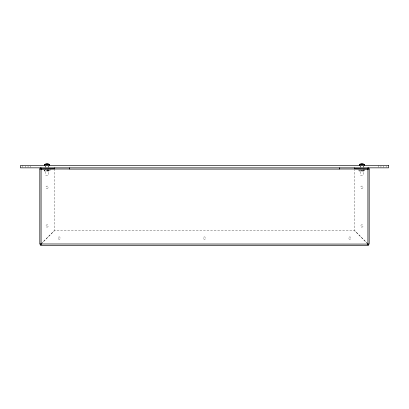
<?xml version="1.0" encoding="UTF-8"?>
<svg xmlns="http://www.w3.org/2000/svg" width="409" height="409" viewBox="0 0 409 409"><rect width="100%" height="100%" fill="white"/><g stroke="black" fill="none" stroke-linecap="round" stroke-linejoin="round"><path stroke-width="0.31" stroke-dasharray="2.04 1.53" d="M47.086 169.433L47.086 170.676L45.752 170.942L44.07 170.676L45.404 170.942L50.108 170.676L48.426 170.942L47.091 170.676L47.091 169.433L47.091 171.023M361.914 170.676L363.248 170.942L364.93 170.676L363.596 170.942L358.892 170.676L360.574 170.942L361.909 170.676L361.909 169.433L361.909 171.023M41.084 243.79L54.356 230.518L54.356 169.009M41.084 244.081L54.356 230.809L354.644 230.809L367.916 244.081M367.916 243.79L354.644 230.518L354.644 169.643M386.127 166.1L386.127 167.261M383.438 166.1L383.438 167.261M380.958 166.1L380.958 167.261M378.264 165.517L378.264 167.261M364.935 168.815L364.797 171.023L359.025 171.023L358.887 168.815M363.422 166.1L363.422 167.261M363.248 166.126L363.248 167.337M363.248 168.815L363.248 175.205L360.574 175.205L360.574 169.755M360.574 166.126L360.574 167.337M360.401 166.1L360.401 167.261M50.113 168.815L49.975 171.023L44.203 171.023L44.065 168.815M48.599 166.1L48.599 167.261M48.426 166.126L48.426 167.337M48.426 168.815L48.426 175.205L45.752 175.205L45.752 168.815M45.752 166.126L45.752 167.337M45.578 166.1L45.578 167.261M30.736 166.1L30.736 167.261M28.042 166.1L28.042 167.261M25.562 166.1L25.562 167.261M22.873 165.517L22.873 167.261M58.277 238.779A1.161 1.161 0 0 0 60.271 238.519A1.161 1.161 0 0 0 59.044 236.923A1.161 1.161 0 0 0 58.277 238.779M203.58 238.779A1.161 1.161 0 0 0 205.574 238.519A1.161 1.161 0 0 0 204.347 236.923A1.161 1.161 0 0 0 203.58 238.779M348.882 238.779A1.161 1.161 0 0 0 350.876 238.519A1.161 1.161 0 0 0 349.649 236.923A1.161 1.161 0 0 0 348.882 238.779M46.508 226.969A1.161 1.161 0 0 0 48.252 225.967A1.161 1.161 0 0 0 46.508 224.96A1.161 1.161 0 0 0 46.508 226.969M46.508 188.227A1.161 1.161 0 0 0 48.252 187.22A1.161 1.161 0 0 0 46.508 186.213A1.161 1.161 0 0 0 46.508 188.227M361.331 226.969A1.161 1.161 0 0 0 363.074 225.967A1.161 1.161 0 0 0 361.331 224.96A1.161 1.161 0 0 0 361.331 226.969M361.331 188.227A1.161 1.161 0 0 0 363.074 187.22A1.161 1.161 0 0 0 361.331 186.213A1.161 1.161 0 0 0 361.331 188.227"/><path stroke-width="0.61" d="M44.474 165.517L44.571 164.587A3.814 3.814 0 0 1 46.805 163.651L46.805 163.835A3.63 3.63 0 0 1 47.372 163.835L47.372 163.661A3.814 3.814 0 0 1 49.607 164.587L49.704 165.517M359.296 165.517L359.393 164.587A3.814 3.814 0 0 1 361.628 163.651L361.628 163.835A3.63 3.63 0 0 1 362.195 163.835L362.195 163.661A3.814 3.814 0 0 1 364.429 164.587L364.526 165.517M41.084 169.009L41.084 244.081L40.793 245.339L368.207 245.339L368.166 243.979M40.834 243.979L40.793 245.339M41.084 244.081L40.793 244.372M339.516 169.009L369.179 169.009L369.179 244.081L40.005 243.979M54.356 167.843L54.356 168.815L40.793 169.009M44.571 164.587L49.607 164.587M359.393 164.587L364.429 164.587M44.474 164.807L49.704 164.807M359.296 164.807L364.526 164.807M368.207 169.009L354.644 168.815L354.644 167.843M69.484 169.009L39.821 169.009L39.821 244.081M368.207 244.372L367.916 244.081L367.916 169.009M368.207 245.339L367.916 244.081M367.916 168.815L367.916 167.843A1.258 1.258 0 0 1 369.179 169.106M339.516 167.843L339.516 169.101L69.484 169.101L69.484 167.843M41.084 168.815L41.084 167.843A1.253 1.253 0 0 0 39.821 169.101M388.55 165.517L20.45 165.517L20.45 167.843L388.55 167.843L388.55 165.517"/></g></svg>
